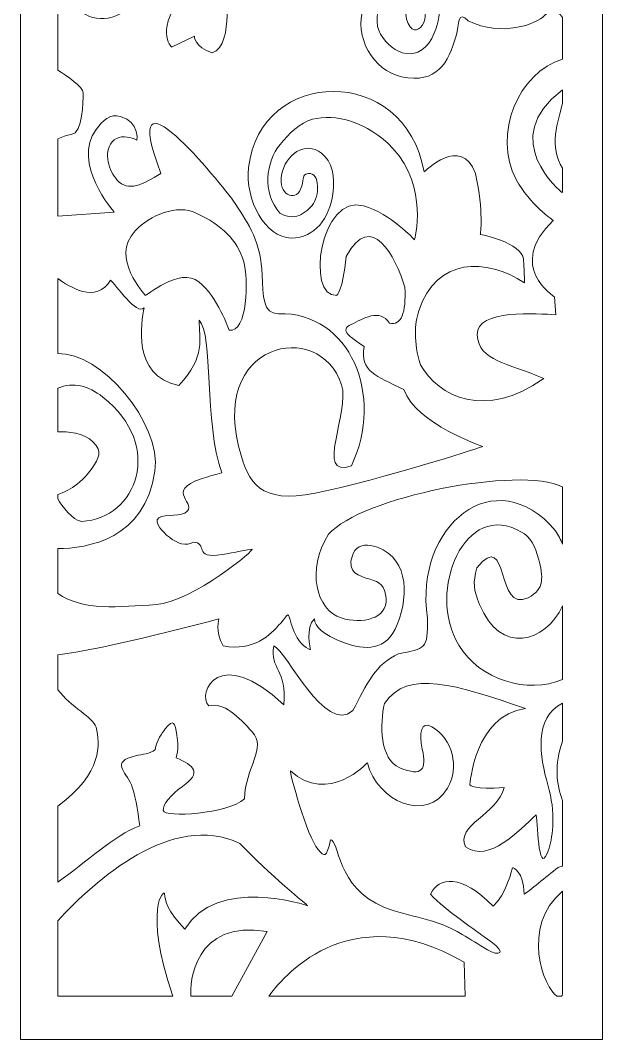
# Model space of a CAD drawing. Header units: centimetres. Extents: x -8.9 to 9, y -14 to 12.6.
# Drawn here: x 1.4 to 9.03, y -14.04 to -0.7 of the extents above; entities that cross this region are included whole.
import ezdxf

# ---------------------------------------------------------------- set-up
doc = ezdxf.new("R2010")
doc.units = ezdxf.units.CM
doc.header["$MEASUREMENT"] = 0
doc.layers.add('layer 1', color=7, linetype='Continuous')

msp = doc.modelspace()

# ---------------------------------------------------------------- linework, layer by layer
at = {"layer": 'layer 1', "color": 242, "lineweight": 9}
for points, knots in [([(9.02973, 12.6488), (9.02973, 12.6488), (1.40374, 12.6488), (1.40374, 12.6488), (1.40374, 12.6488), (1.40374, 12.6488), (1.40374, -14.04216), (1.40374, -14.04216), (1.40374, -14.04216), (1.40374, -14.04216), (9.02973, -14.04216), (9.02973, -14.04216), (9.02973, -14.04216), (9.02973, -14.04216), (9.02973, 12.6488), (9.02973, 12.6488)], [0, 0, 0, 0, 0.2, 0.2, 0.2, 0.2, 0.4, 0.4, 0.4, 0.4, 0.6, 0.6, 0.6, 0.6, 1, 1, 1, 1]), ([(1.89348, -3.26502), (1.89348, -3.26502), (1.89348, -2.25103), (1.89348, -2.25103), (1.89348, -2.25103), (1.95251, -2.22346), (2.01481, -2.20049), (2.06803, -2.19431), (2.06803, -2.19431), (2.22476, -2.17616), (2.22476, -1.75873), (2.22476, -1.64982), (2.22476, -1.64982), (2.22476, -1.57101), (2.01142, -1.42575), (1.89348, -1.35144), (1.89348, -1.35144), (1.89348, -1.35144), (1.89348, -0.27759), (1.89348, -0.27759), (1.89348, -0.27759), (1.91182, -0.25977), (1.93325, -0.25048), (1.95834, -0.25229), (1.95834, -0.25229), (2.30702, -1.1079), (3.21356, -0.50945), (3.10447, 0.13777), (3.10447, 0.13777), (3.05602, 0.42518), (2.76347, 0.67201), (2.5135, 0.57047), (2.5135, 0.57047), (2.37828, 0.51554), (2.32995, 0.41865), (2.32523, 0.32333), (2.32523, 0.32333), (2.31011, 0.0174), (2.37694, 0.05823), (2.50048, 0.2291), (2.50048, 0.2291), (2.59081, 0.35405), (2.79366, 0.3343), (2.86752, 0.22075), (2.86752, 0.22075), (3.07706, -0.10156), (2.50428, -0.63871), (2.19662, -0.23611), (2.19662, -0.23611), (1.98209, 0.04455), (2.02252, 0.70117), (2.31938, 0.87565), (2.31938, 0.87565), (2.45959, 0.95804), (2.66347, 0.79437), (2.76925, 0.76374), (2.76925, 0.76374), (3.31217, 0.59227), (3.55337, 1.17679), (3.65785, 0.50687), (3.65785, 0.50687), (3.72353, 0.08566), (3.88038, 0.02201), (3.57895, -0.31702), (3.57895, -0.31702), (3.14022, -0.81042), (3.38449, -1.05089), (3.38449, -1.05089), (3.38449, -1.05089), (3.38449, -1.05089), (3.68225, -0.90569), (3.68225, -0.90569), (3.68225, -0.90569), (3.68225, -0.90569), (3.68225, -1.05089), (3.91734, -1.12348), (3.91734, -1.12348), (4.07013, -1.07925), (4.10653, -0.82606), (4.11167, -0.63503), (4.11167, -0.63503), (4.11953, -0.34068), (4.05153, -0.40676), (4.35773, -0.46754), (4.35773, -0.46754), (4.44121, -0.48412), (4.55037, -0.50552), (4.69188, -0.53273), (4.69188, -0.53273), (5.15016, -0.54772), (5.41527, -0.43086), (5.66686, -0.01169), (5.66686, -0.01169), (6.03775, 0.60629), (5.84181, 1.85725), (4.93072, 1.77515), (4.93072, 1.77515), (4.61033, 1.74629), (4.31917, 1.30606), (4.3014, 0.95557), (4.3014, 0.95557), (4.28002, 0.53509), (4.57311, 0.33302), (4.73227, 0.2196), (4.73227, 0.2196), (4.87888, 0.11512), (5.37495, 0.34785), (4.97175, 0.54703), (4.97175, 0.54703), (4.72146, 0.67065), (4.58396, 0.74906), (4.60713, 0.9666), (4.60713, 0.9666), (4.66556, 1.51674), (5.29245, 1.60298), (5.49286, 1.13447), (5.49286, 1.13447), (5.6668, 0.72781), (5.53954, 0.30892), (5.25425, 0.04944), (5.25425, 0.04944), (4.9104, -0.26337), (4.61491, -0.20253), (4.35614, 0.00572), (4.35614, 0.00572), (3.85859, 0.40618), (3.82831, 1.15718), (4.03579, 1.77747), (4.03579, 1.77747), (4.22281, 2.33658), (4.64977, 2.50785), (5.12167, 2.66637), (5.12167, 2.66637), (5.40185, 2.76046), (5.51098, 2.78992), (5.80601, 2.73638), (5.80601, 2.73638), (6.56051, 2.59939), (7.47487, 2.17777), (7.47487, 1.94381), (7.47487, 1.94381), (6.70693, 2.43385), (5.76662, 1.99826), (5.81363, 1.79863), (5.81363, 1.79863), (6.36215, 1.61713), (6.12708, 1.34488), (6.12708, 1.34488), (6.12708, 1.34488), (6.12708, 1.34488), (6.2838, 1.32672), (6.69126, 1.18152), (6.69126, 1.18152), (6.49538, 0.89796), (6.72034, 0.09369), (6.82815, -0.24459), (6.82815, -0.24459), (6.86984, -0.37544), (6.89745, -0.42453), (6.89384, -0.56089), (6.89384, -0.56089), (6.89079, -0.67372), (6.86217, -0.83253), (6.75396, -0.99644), (6.75396, -0.99644), (6.51887, -1.30498), (6.15842, -1.05089), (6.08007, -0.77864), (6.08007, -0.77864), (6.0573, -0.56767), (6.12519, -0.48438), (6.2038, -0.48061), (6.2038, -0.48061), (6.39402, -0.47147), (6.45081, -0.48623), (6.45987, -0.68614), (6.45987, -0.68614), (6.57212, -1.02955), (6.84846, -0.65452), (6.62244, -0.38347), (6.62244, -0.38347), (6.38113, -0.09403), (6.03496, -0.17114), (5.90275, -0.53015), (5.90275, -0.53015), (5.76271, -0.91033), (6.02768, -1.35965), (6.39503, -1.43715), (6.39503, -1.43715), (6.86287, -1.53587), (7.00495, -1.25799), (7.11149, -0.90324), (7.11149, -0.90324), (7.15627, -0.75403), (7.12294, -0.55593), (7.27068, -0.70664), (7.27068, -0.70664), (7.71413, -0.92021), (8.1566, -0.75253), (8.27413, -0.63344), (8.27413, -0.63344), (8.34133, -0.56537), (8.43992, -0.55994), (8.505, -0.66163), (8.505, -0.66163), (8.505, -0.66163), (8.505, -1.2094), (8.505, -1.2094), (8.505, -1.2094), (7.93257, -1.37504), (7.57977, -2.19286), (7.8973, -2.78165), (7.8973, -2.78165), (8.07616, -3.11332), (8.38384, -3.3196), (8.38384, -3.3196), (8.38384, -3.3196), (7.75696, -3.91853), (8.39951, -4.31782), (8.39951, -4.31782), (8.39951, -4.31782), (8.39951, -4.31782), (8.41519, -4.55377), (8.41519, -4.55377), (8.41519, -4.55377), (8.19037, -4.54245), (7.37114, -4.47405), (7.38771, -4.81521), (7.38771, -4.81521), (7.40506, -5.16982), (7.79382, -5.17669), (8.25846, -5.38865), (8.25846, -5.38865), (7.49054, -5.93315), (6.87933, -5.6246), (6.64425, -5.20717), (6.64425, -5.20717), (6.55021, -4.9077), (6.56638, -4.67458), (6.6233, -4.50018), (6.6233, -4.50018), (6.85208, -3.79924), (7.50556, -3.80715), (8.00772, -4.13632), (8.00772, -4.13632), (8.00772, -4.13632), (8.00772, -4.04559), (7.99203, -3.82778), (7.99203, -3.82778), (7.97636, -3.60999), (7.42784, -3.5011), (7.42784, -3.5011), (7.42784, -3.5011), (7.42784, -3.5011), (7.47487, -3.21069), (7.36516, -2.70251), (7.36516, -2.70251), (7.1771, -2.19431), (6.69126, -2.68436), (6.69126, -2.68436), (6.69126, -2.68436), (6.44555, -1.26146), (4.53808, -1.31378), (4.39284, -2.62709), (4.39284, -2.62709), (4.34578, -3.05275), (4.61031, -3.54835), (4.95145, -3.54891), (4.95145, -3.54891), (5.26433, -3.54944), (5.45106, -3.28764), (5.4971, -2.96993), (5.4971, -2.96993), (5.52987, -2.74387), (5.48408, -2.54755), (5.34862, -2.43992), (5.34862, -2.43992), (5.13322, -2.26877), (4.87506, -2.45974), (4.82395, -2.72274), (4.82395, -2.72274), (4.77315, -2.98357), (5.0058, -3.07754), (5.07437, -2.91116), (5.07437, -2.91116), (5.12511, -2.788), (5.08576, -2.73861), (5.14469, -2.71513), (5.14469, -2.71513), (5.31893, -2.64572), (5.33235, -2.96364), (5.24193, -3.09674), (5.24193, -3.09674), (5.14952, -3.23273), (4.98208, -3.33342), (4.8021, -3.22227), (4.8021, -3.22227), (4.56472, -2.94666), (4.61982, -2.55949), (4.80625, -2.32328), (4.80625, -2.32328), (4.91532, -2.18508), (5.07007, -2.03774), (5.22887, -1.99526), (5.22887, -1.99526), (5.52361, -1.91636), (5.94774, -2.02556), (6.2838, -2.37581), (6.2838, -2.37581), (6.75396, -2.88401), (6.56588, -3.57369), (6.56588, -3.57369), (6.56588, -3.57369), (6.56588, -3.57369), (6.25511, -3.22819), (5.89926, -3.12695), (5.89926, -3.12695), (5.33134, -2.9654), (5.13652, -4.33137), (5.54722, -4.29968), (5.54722, -4.29968), (5.54722, -4.29968), (5.62557, -4.24523), (5.67258, -3.79148), (5.67258, -3.79148), (6.0017, -3.1744), (6.31514, -3.79148), (6.44052, -4.19078), (6.44052, -4.19078), (6.45619, -4.53563), (6.39349, -4.69897), (6.23679, -4.66268), (6.23679, -4.66268), (6.11141, -4.46302), (5.892, -4.60822), (5.73528, -4.68082), (5.73528, -4.68082), (5.57856, -4.75343), (5.71961, -4.84418), (5.90767, -4.97122), (5.90767, -4.97122), (5.84497, -5.2979), (6.06439, -5.35236), (6.42485, -5.53385), (6.42485, -5.53385), (6.59724, -5.9876), (7.45918, -6.278), (7.45918, -6.278), (7.45918, -6.278), (7.45918, -6.278), (6.44052, -6.62284), (5.40617, -6.85879), (5.40617, -6.85879), (4.60226, -7.05333), (4.42301, -6.81167), (4.29875, -6.41074), (4.29875, -6.41074), (3.83085, -4.9013), (5.32972, -4.59517), (5.61043, -5.4696), (5.61043, -5.4696), (5.72522, -5.82722), (5.24745, -6.70456), (5.73919, -6.53038), (5.73919, -6.53038), (6.17703, -5.61517), (5.72305, -4.51488), (4.78297, -4.53949), (4.78297, -4.53949), (4.58054, -4.54478), (4.57944, -4.30385), (4.57076, -4.03054), (4.57076, -4.03054), (4.55766, -3.62002), (4.39652, -3.361), (4.21582, -3.09665), (4.21582, -3.09665), (4.02361, -2.81546), (2.65753, -1.15146), (3.24344, -2.70251), (3.24344, -2.70251), (3.00837, -2.85223), (2.81549, -2.94733), (2.67234, -2.79096), (2.67234, -2.79096), (2.56106, -2.66942), (2.48552, -2.43667), (2.60635, -2.28991), (2.60635, -2.28991), (2.64019, -2.24882), (2.6845, -2.23112), (2.72941, -2.22628), (2.72941, -2.22628), (2.82822, -2.2156), (2.93, -2.26691), (2.93, -2.26691), (2.93, -2.26691), (2.93, -2.26691), (2.96794, -2.03251), (2.71423, -1.95856), (2.71423, -1.95856), (2.57817, -1.91898), (2.48424, -2.00903), (2.3966, -2.12659), (2.3966, -2.12659), (2.06654, -2.5692), (2.63222, -3.21069), (2.63222, -3.21069), (2.63222, -3.21069), (2.63222, -3.21069), (1.89348, -3.26502), (1.89348, -3.26502)], [0, 0, 0, 0, 0.00961538, 0.00961538, 0.00961538, 0.00961538, 0.01923077, 0.01923077, 0.01923077, 0.01923077, 0.02884615, 0.02884615, 0.02884615, 0.02884615, 0.03846154, 0.03846154, 0.03846154, 0.03846154, 0.04807692, 0.04807692, 0.04807692, 0.04807692, 0.05769231, 0.05769231, 0.05769231, 0.05769231, 0.06730769, 0.06730769, 0.06730769, 0.06730769, 0.07692308, 0.07692308, 0.07692308, 0.07692308, 0.08653846, 0.08653846, 0.08653846, 0.08653846, 0.09615385, 0.09615385, 0.09615385, 0.09615385, 0.10576923, 0.10576923, 0.10576923, 0.10576923, 0.11538462, 0.11538462, 0.11538462, 0.11538462, 0.125, 0.125, 0.125, 0.125, 0.13461538, 0.13461538, 0.13461538, 0.13461538, 0.14423077, 0.14423077, 0.14423077, 0.14423077, 0.15384615, 0.15384615, 0.15384615, 0.15384615, 0.16346154, 0.16346154, 0.16346154, 0.16346154, 0.17307692, 0.17307692, 0.17307692, 0.17307692, 0.18269231, 0.18269231, 0.18269231, 0.18269231, 0.19230769, 0.19230769, 0.19230769, 0.19230769, 0.20192308, 0.20192308, 0.20192308, 0.20192308, 0.21153846, 0.21153846, 0.21153846, 0.21153846, 0.22115385, 0.22115385, 0.22115385, 0.22115385, 0.23076923, 0.23076923, 0.23076923, 0.23076923, 0.24038462, 0.24038462, 0.24038462, 0.24038462, 0.25, 0.25, 0.25, 0.25, 0.25961538, 0.25961538, 0.25961538, 0.25961538, 0.26923077, 0.26923077, 0.26923077, 0.26923077, 0.27884615, 0.27884615, 0.27884615, 0.27884615, 0.28846154, 0.28846154, 0.28846154, 0.28846154, 0.29807692, 0.29807692, 0.29807692, 0.29807692, 0.30769231, 0.30769231, 0.30769231, 0.30769231, 0.31730769, 0.31730769, 0.31730769, 0.31730769, 0.32692308, 0.32692308, 0.32692308, 0.32692308, 0.33653846, 0.33653846, 0.33653846, 0.33653846, 0.34615385, 0.34615385, 0.34615385, 0.34615385, 0.35576923, 0.35576923, 0.35576923, 0.35576923, 0.36538462, 0.36538462, 0.36538462, 0.36538462, 0.375, 0.375, 0.375, 0.375, 0.38461538, 0.38461538, 0.38461538, 0.38461538, 0.39423077, 0.39423077, 0.39423077, 0.39423077, 0.40384615, 0.40384615, 0.40384615, 0.40384615, 0.41346154, 0.41346154, 0.41346154, 0.41346154, 0.42307692, 0.42307692, 0.42307692, 0.42307692, 0.43269231, 0.43269231, 0.43269231, 0.43269231, 0.44230769, 0.44230769, 0.44230769, 0.44230769, 0.45192308, 0.45192308, 0.45192308, 0.45192308, 0.46153846, 0.46153846, 0.46153846, 0.46153846, 0.47115385, 0.47115385, 0.47115385, 0.47115385, 0.48076923, 0.48076923, 0.48076923, 0.48076923, 0.49038462, 0.49038462, 0.49038462, 0.49038462, 0.5, 0.5, 0.5, 0.5, 0.50961538, 0.50961538, 0.50961538, 0.50961538, 0.51923077, 0.51923077, 0.51923077, 0.51923077, 0.52884615, 0.52884615, 0.52884615, 0.52884615, 0.53846154, 0.53846154, 0.53846154, 0.53846154, 0.54807692, 0.54807692, 0.54807692, 0.54807692, 0.55769231, 0.55769231, 0.55769231, 0.55769231, 0.56730769, 0.56730769, 0.56730769, 0.56730769, 0.57692308, 0.57692308, 0.57692308, 0.57692308, 0.58653846, 0.58653846, 0.58653846, 0.58653846, 0.59615385, 0.59615385, 0.59615385, 0.59615385, 0.60576923, 0.60576923, 0.60576923, 0.60576923, 0.61538462, 0.61538462, 0.61538462, 0.61538462, 0.625, 0.625, 0.625, 0.625, 0.63461538, 0.63461538, 0.63461538, 0.63461538, 0.64423077, 0.64423077, 0.64423077, 0.64423077, 0.65384615, 0.65384615, 0.65384615, 0.65384615, 0.66346154, 0.66346154, 0.66346154, 0.66346154, 0.67307692, 0.67307692, 0.67307692, 0.67307692, 0.68269231, 0.68269231, 0.68269231, 0.68269231, 0.69230769, 0.69230769, 0.69230769, 0.69230769, 0.70192308, 0.70192308, 0.70192308, 0.70192308, 0.71153846, 0.71153846, 0.71153846, 0.71153846, 0.72115385, 0.72115385, 0.72115385, 0.72115385, 0.73076923, 0.73076923, 0.73076923, 0.73076923, 0.74038462, 0.74038462, 0.74038462, 0.74038462, 0.75, 0.75, 0.75, 0.75, 0.75961538, 0.75961538, 0.75961538, 0.75961538, 0.76923077, 0.76923077, 0.76923077, 0.76923077, 0.77884615, 0.77884615, 0.77884615, 0.77884615, 0.78846154, 0.78846154, 0.78846154, 0.78846154, 0.79807692, 0.79807692, 0.79807692, 0.79807692, 0.80769231, 0.80769231, 0.80769231, 0.80769231, 0.81730769, 0.81730769, 0.81730769, 0.81730769, 0.82692308, 0.82692308, 0.82692308, 0.82692308, 0.83653846, 0.83653846, 0.83653846, 0.83653846, 0.84615385, 0.84615385, 0.84615385, 0.84615385, 0.85576923, 0.85576923, 0.85576923, 0.85576923, 0.86538462, 0.86538462, 0.86538462, 0.86538462, 0.875, 0.875, 0.875, 0.875, 0.88461538, 0.88461538, 0.88461538, 0.88461538, 0.89423077, 0.89423077, 0.89423077, 0.89423077, 0.90384615, 0.90384615, 0.90384615, 0.90384615, 0.91346154, 0.91346154, 0.91346154, 0.91346154, 0.92307692, 0.92307692, 0.92307692, 0.92307692, 0.93269231, 0.93269231, 0.93269231, 0.93269231, 0.94230769, 0.94230769, 0.94230769, 0.94230769, 0.95192308, 0.95192308, 0.95192308, 0.95192308, 0.96153846, 0.96153846, 0.96153846, 0.96153846, 0.97115385, 0.97115385, 0.97115385, 0.97115385, 0.98076923, 0.98076923, 0.98076923, 0.98076923, 1, 1, 1, 1]), ([(8.505, -1.60738), (8.505, -1.60738), (8.505, -1.78753), (8.505, -1.78753), (8.505, -1.78753), (8.44523, -2.0044), (8.32295, -2.36962), (8.505, -2.63354), (8.505, -2.63354), (8.505, -2.63354), (8.505, -2.94322), (8.505, -2.94322), (8.505, -2.94322), (8.4992, -2.94838), (8.49571, -2.95121), (8.49571, -2.95121), (8.49571, -2.95121), (8.49571, -2.95121), (7.63498, -2.25892), (8.505, -1.60738)], [0, 0, 0, 0, 0.16666667, 0.16666667, 0.16666667, 0.16666667, 0.33333333, 0.33333333, 0.33333333, 0.33333333, 0.5, 0.5, 0.5, 0.5, 0.66666667, 0.66666667, 0.66666667, 0.66666667, 1, 1, 1, 1]), ([(3.03971, -4.29968), (3.03971, -4.28608), (2.5725, -3.81304), (2.90747, -3.45487), (2.90747, -3.45487), (3.10202, -3.24688), (3.45604, -3.10329), (3.70587, -3.2224), (3.70587, -3.2224), (4.04844, -3.38572), (4.24215, -3.56853), (4.32976, -3.86091), (4.32976, -3.86091), (4.39368, -4.07426), (4.38088, -4.80055), (4.13674, -4.75343), (4.13674, -4.75343), (4.13674, -4.75343), (3.98459, -4.31296), (3.74239, -4.12208), (3.74239, -4.12208), (3.48577, -3.91986), (3.03971, -4.32045), (3.03971, -4.29968)], [0, 0, 0, 0, 0.14285714, 0.14285714, 0.14285714, 0.14285714, 0.28571429, 0.28571429, 0.28571429, 0.28571429, 0.42857143, 0.42857143, 0.42857143, 0.42857143, 0.57142857, 0.57142857, 0.57142857, 0.57142857, 0.71428571, 0.71428571, 0.71428571, 0.71428571, 1, 1, 1, 1]), ([(1.89348, -8.20076), (1.89348, -8.20076), (1.89348, -7.61494), (1.89348, -7.61494), (1.89348, -7.61494), (2.27603, -7.61256), (3.04148, -7.49395), (3.16618, -6.60032), (3.16618, -6.60032), (3.2537, -5.97319), (2.45376, -5.03279), (1.89348, -5.06182), (1.89348, -5.06182), (1.89348, -5.06182), (1.89348, -4.07708), (1.89348, -4.07708), (1.89348, -4.07708), (2.03684, -4.1867), (2.39925, -4.41588), (2.58521, -4.10003), (2.58521, -4.10003), (2.64791, -4.15448), (2.93, -4.57193), (3.02404, -4.46302), (3.02404, -4.46302), (2.99268, -4.64452), (2.85164, -5.35236), (3.47851, -5.4794), (3.47851, -5.4794), (3.83897, -5.09827), (3.74495, -4.86231), (3.74495, -4.62638), (3.74495, -4.62638), (3.93301, -4.80786), (3.80763, -5.96944), (4.0427, -6.62284), (4.0427, -6.62284), (3.96044, -6.64325), (3.86714, -6.67134), (3.78263, -6.69845), (3.78263, -6.69845), (3.26235, -6.86552), (3.76224, -7.03027), (3.55688, -7.14918), (3.55688, -7.14918), (3.46284, -7.20363), (3.22777, -7.14918), (3.19643, -7.23993), (3.19643, -7.23993), (3.16507, -7.33068), (3.49418, -7.65738), (3.66658, -7.53032), (3.66658, -7.53032), (3.86791, -7.53032), (3.65527, -7.75945), (4.04659, -7.69155), (4.04659, -7.69155), (4.20257, -7.66446), (4.39043, -7.63127), (4.43451, -7.62106), (4.43451, -7.62106), (4.51287, -7.60293), (3.66658, -8.31076), (3.18076, -8.34706), (3.18076, -8.34706), (2.69178, -8.37768), (2.2251, -8.43413), (1.89348, -8.20076)], [0, 0, 0, 0, 0.05555556, 0.05555556, 0.05555556, 0.05555556, 0.11111111, 0.11111111, 0.11111111, 0.11111111, 0.16666667, 0.16666667, 0.16666667, 0.16666667, 0.22222222, 0.22222222, 0.22222222, 0.22222222, 0.27777778, 0.27777778, 0.27777778, 0.27777778, 0.33333333, 0.33333333, 0.33333333, 0.33333333, 0.38888889, 0.38888889, 0.38888889, 0.38888889, 0.44444444, 0.44444444, 0.44444444, 0.44444444, 0.5, 0.5, 0.5, 0.5, 0.55555556, 0.55555556, 0.55555556, 0.55555556, 0.61111111, 0.61111111, 0.61111111, 0.61111111, 0.66666667, 0.66666667, 0.66666667, 0.66666667, 0.72222222, 0.72222222, 0.72222222, 0.72222222, 0.77777778, 0.77777778, 0.77777778, 0.77777778, 0.83333333, 0.83333333, 0.83333333, 0.83333333, 0.88888889, 0.88888889, 0.88888889, 0.88888889, 1, 1, 1, 1]), ([(1.89348, -6.96382), (1.89348, -6.96382), (1.89348, -6.90555), (1.89348, -6.90555), (1.89348, -6.90555), (1.97023, -6.88244), (2.18292, -6.7997), (2.34202, -6.56007), (2.34202, -6.56007), (2.43054, -6.42679), (2.48554, -6.34985), (2.35773, -6.22008), (2.35773, -6.22008), (2.23423, -6.09473), (2.02172, -6.08159), (1.89348, -6.08676), (1.89348, -6.08676), (1.89348, -6.08676), (1.89348, -5.5146), (1.89348, -5.5146), (1.89348, -5.5146), (2.10136, -5.43103), (2.28712, -5.47716), (2.48369, -5.63141), (2.48369, -5.63141), (3.29413, -6.26733), (2.92824, -7.22366), (2.20909, -7.25809), (2.20909, -7.25809), (2.07943, -7.24443), (1.9498, -7.05629), (1.89348, -6.96382)], [0, 0, 0, 0, 0.11111111, 0.11111111, 0.11111111, 0.11111111, 0.22222222, 0.22222222, 0.22222222, 0.22222222, 0.33333333, 0.33333333, 0.33333333, 0.33333333, 0.44444444, 0.44444444, 0.44444444, 0.44444444, 0.55555556, 0.55555556, 0.55555556, 0.55555556, 0.66666667, 0.66666667, 0.66666667, 0.66666667, 0.77777778, 0.77777778, 0.77777778, 0.77777778, 1, 1, 1, 1]), ([(1.89348, -11.97969), (1.89348, -11.97969), (1.89348, -10.98635), (1.89348, -10.98635), (1.89348, -10.98635), (2.48512, -10.5493), (2.4465, -10.1729), (2.39558, -9.95176), (2.39558, -9.95176), (2.35151, -9.8191), (2.06814, -9.69321), (1.89348, -9.46208), (1.89348, -9.46208), (1.89348, -9.46208), (1.89348, -9.00351), (1.89348, -9.00351), (1.89348, -9.00351), (2.49779, -8.93856), (4.00478, -8.53479), (4.00478, -8.53479), (4.00478, -8.53479), (4.00478, -8.53479), (3.95157, -8.68882), (4.05797, -8.88905), (4.05797, -8.88905), (4.4694, -8.96051), (4.67401, -8.74637), (4.81327, -8.58868), (4.81327, -8.58868), (4.92759, -8.45918), (4.90296, -8.43219), (4.95248, -8.60082), (4.95248, -8.60082), (5.04346, -8.91082), (5.2017, -8.93525), (5.2017, -8.93525), (5.2017, -8.93525), (5.2017, -8.93525), (5.1352, -8.64262), (5.25489, -8.53479), (5.25489, -8.53479), (5.25489, -8.63518), (5.36084, -8.7356), (5.63747, -8.8443), (5.63747, -8.8443), (5.91107, -8.95184), (6.20248, -8.954), (6.34006, -8.6098), (6.34006, -8.6098), (6.50492, -8.19741), (6.47903, -7.67844), (5.99356, -7.57308), (5.99356, -7.57308), (5.8763, -7.54765), (5.7831, -7.60998), (5.75212, -7.70289), (5.75212, -7.70289), (5.67487, -7.93451), (5.84106, -7.97393), (5.98485, -8.0158), (5.98485, -8.0158), (6.11508, -8.05371), (6.17816, -8.09602), (6.1927, -8.26891), (6.1927, -8.26891), (6.21506, -8.5351), (5.87125, -8.60746), (5.60575, -8.52281), (5.60575, -8.52281), (5.28128, -8.4193), (5.14187, -7.89739), (5.44109, -7.42587), (5.44109, -7.42587), (5.85727, -6.94389), (7.94113, -6.52546), (8.505, -6.80701), (8.505, -6.80701), (8.505, -6.80701), (8.505, -7.55815), (8.505, -7.55815), (8.505, -7.55815), (8.47994, -7.49928), (8.44915, -7.44003), (8.41167, -7.38093), (8.41167, -7.38093), (7.63074, -6.44652), (6.55515, -7.3096), (6.73581, -8.52362), (6.73581, -8.52362), (6.74372, -8.94396), (6.70361, -8.91646), (6.35447, -8.99411), (6.35447, -8.99411), (6.06293, -9.11553), (5.93219, -9.39421), (5.76026, -9.73614), (5.76026, -9.73614), (5.38788, -10.05957), (4.89581, -8.95065), (4.72292, -8.88905), (4.72292, -8.88905), (4.66973, -9.19708), (4.89581, -9.19708), (4.85591, -9.65912), (4.85591, -9.65912), (4.00478, -8.85824), (3.7122, -9.50511), (3.87177, -9.67454), (3.87177, -9.67454), (4.0672, -9.61498), (4.26263, -9.82261), (4.43962, -10.01239), (4.43962, -10.01239), (4.63847, -10.22558), (4.34803, -10.47863), (4.33726, -10.89127), (4.33726, -10.89127), (4.12447, -11.09149), (3.28793, -11.13709), (3.27463, -11.04468), (3.27463, -11.04468), (3.26416, -10.97178), (3.38007, -10.82998), (3.52512, -10.72787), (3.52512, -10.72787), (3.79044, -10.54113), (3.67605, -10.45866), (3.4462, -10.3522), (3.4462, -10.3522), (3.47348, -10.25114), (3.46782, -10.1433), (3.45346, -10.05725), (3.45346, -10.05725), (3.42662, -9.89615), (3.41715, -9.83373), (3.30215, -9.97606), (3.30215, -9.97606), (3.26044, -10.02768), (3.19109, -10.12487), (3.16781, -10.24615), (3.16781, -10.24615), (3.09926, -10.30389), (3.00961, -10.30391), (2.91054, -10.32803), (2.91054, -10.32803), (2.58165, -10.40812), (2.7798, -10.52253), (2.85746, -10.70624), (2.85746, -10.70624), (2.89924, -10.80509), (2.94146, -11.0377), (2.96744, -11.24225), (2.96744, -11.24225), (2.62304, -11.37705), (2.28001, -11.71097), (1.89348, -11.97969)], [0, 0, 0, 0, 0.025, 0.025, 0.025, 0.025, 0.05, 0.05, 0.05, 0.05, 0.075, 0.075, 0.075, 0.075, 0.1, 0.1, 0.1, 0.1, 0.125, 0.125, 0.125, 0.125, 0.15, 0.15, 0.15, 0.15, 0.175, 0.175, 0.175, 0.175, 0.2, 0.2, 0.2, 0.2, 0.225, 0.225, 0.225, 0.225, 0.25, 0.25, 0.25, 0.25, 0.275, 0.275, 0.275, 0.275, 0.3, 0.3, 0.3, 0.3, 0.325, 0.325, 0.325, 0.325, 0.35, 0.35, 0.35, 0.35, 0.375, 0.375, 0.375, 0.375, 0.4, 0.4, 0.4, 0.4, 0.425, 0.425, 0.425, 0.425, 0.45, 0.45, 0.45, 0.45, 0.475, 0.475, 0.475, 0.475, 0.5, 0.5, 0.5, 0.5, 0.525, 0.525, 0.525, 0.525, 0.55, 0.55, 0.55, 0.55, 0.575, 0.575, 0.575, 0.575, 0.6, 0.6, 0.6, 0.6, 0.625, 0.625, 0.625, 0.625, 0.65, 0.65, 0.65, 0.65, 0.675, 0.675, 0.675, 0.675, 0.7, 0.7, 0.7, 0.7, 0.725, 0.725, 0.725, 0.725, 0.75, 0.75, 0.75, 0.75, 0.775, 0.775, 0.775, 0.775, 0.8, 0.8, 0.8, 0.8, 0.825, 0.825, 0.825, 0.825, 0.85, 0.85, 0.85, 0.85, 0.875, 0.875, 0.875, 0.875, 0.9, 0.9, 0.9, 0.9, 0.925, 0.925, 0.925, 0.925, 0.95, 0.95, 0.95, 0.95, 1, 1, 1, 1]), ([(8.505, -8.36422), (8.505, -8.36422), (8.505, -9.32784), (8.505, -9.32784), (8.505, -9.32784), (8.04438, -9.52167), (7.4234, -9.3364), (7.14525, -8.87809), (7.14525, -8.87809), (6.71553, -8.17013), (7.22934, -6.95607), (7.96919, -7.39927), (7.96919, -7.39927), (8.07684, -7.4492), (8.15034, -7.59431), (8.19116, -7.74933), (8.19116, -7.74933), (8.25192, -7.9802), (8.27247, -8.14762), (8.05468, -8.25702), (8.05468, -8.25702), (7.62007, -8.47542), (7.81399, -7.33415), (7.38432, -7.86583), (7.38432, -7.86583), (7.32552, -8.06726), (7.34088, -8.15501), (7.41731, -8.3447), (7.41731, -8.3447), (7.69008, -9.02162), (8.28282, -8.84267), (8.505, -8.36422)], [0, 0, 0, 0, 0.11111111, 0.11111111, 0.11111111, 0.11111111, 0.22222222, 0.22222222, 0.22222222, 0.22222222, 0.33333333, 0.33333333, 0.33333333, 0.33333333, 0.44444444, 0.44444444, 0.44444444, 0.44444444, 0.55555556, 0.55555556, 0.55555556, 0.55555556, 0.66666667, 0.66666667, 0.66666667, 0.66666667, 0.77777778, 0.77777778, 0.77777778, 0.77777778, 1, 1, 1, 1]), ([(8.505, -9.63869), (8.505, -9.63869), (8.505, -10.13685), (8.505, -10.13685), (8.505, -10.13685), (8.39348, -10.44287), (8.42544, -10.69595), (8.505, -10.91602), (8.505, -10.91602), (8.505, -10.91602), (8.505, -11.77103), (8.505, -11.77103), (8.505, -11.77103), (8.47704, -11.7769), (8.45588, -11.78219), (8.44707, -11.78901), (8.44707, -11.78901), (8.28626, -11.91346), (8.07075, -12.0988), (8.00044, -12.13952), (8.00044, -12.13952), (8.00044, -11.82686), (7.85047, -11.79212), (7.85047, -11.79212), (7.85047, -11.79212), (7.85047, -11.79212), (7.76047, -12.15689), (7.5955, -12.29584), (7.5955, -12.29584), (7.1841, -11.87234), (6.87724, -11.91273), (6.77433, -12.14034), (6.77433, -12.14034), (6.98066, -12.35373), (7.35606, -12.60575), (7.56504, -12.75615), (7.56504, -12.75615), (7.78437, -12.91397), (7.67376, -12.95537), (7.52121, -12.86515), (7.52121, -12.86515), (7.40597, -12.79855), (7.29782, -12.72918), (7.19087, -12.66445), (7.19087, -12.66445), (6.82535, -12.4432), (6.52355, -12.45002), (6.1659, -12.30811), (6.1659, -12.30811), (5.54713, -12.06261), (5.57439, -11.41342), (5.46574, -11.42737), (5.46574, -11.42737), (5.40951, -11.67488), (5.387, -11.64882), (5.30335, -11.55438), (5.30335, -11.55438), (5.15877, -11.39116), (4.92404, -10.52632), (4.94081, -10.52416), (4.94081, -10.52416), (5.43575, -10.97576), (5.94876, -10.41852), (5.94876, -10.41852), (5.94876, -10.41852), (6.07346, -10.92398), (6.72677, -11.20947), (6.9986, -10.75005), (6.9986, -10.75005), (7.15967, -10.4778), (7.06362, -10.10354), (6.79377, -9.94748), (6.79377, -9.94748), (6.64762, -9.86295), (6.62456, -10.03176), (6.66822, -10.23895), (6.66822, -10.23895), (6.72443, -10.50551), (6.67431, -10.60693), (6.37321, -10.4838), (6.37321, -10.4838), (6.10965, -10.37599), (6.10963, -9.90824), (6.17257, -9.64097), (6.17257, -9.64097), (6.48029, -9.18739), (7.10471, -9.39719), (8.01893, -9.70575), (8.01893, -9.70575), (7.34752, -9.80296), (7.29158, -10.7101), (7.29158, -10.7101), (7.29158, -10.7101), (7.29158, -10.7101), (7.34752, -10.7749), (7.73918, -10.7425), (7.73918, -10.7425), (7.65526, -11.09888), (7.09575, -11.22846), (7.23563, -11.52006), (7.23563, -11.52006), (7.5433, -11.73397), (7.93513, -11.3061), (8.15881, -11.09888), (8.15881, -11.09888), (8.1792, -11.24847), (8.19401, -11.9662), (8.32749, -11.53626), (8.32749, -11.53626), (8.37997, -11.36725), (8.41903, -11.08323), (8.31171, -10.70511), (8.31171, -10.70511), (8.20822, -10.34042), (8.12052, -9.83418), (8.505, -9.63869)], [0, 0, 0, 0, 0.03333333, 0.03333333, 0.03333333, 0.03333333, 0.06666667, 0.06666667, 0.06666667, 0.06666667, 0.1, 0.1, 0.1, 0.1, 0.13333333, 0.13333333, 0.13333333, 0.13333333, 0.16666667, 0.16666667, 0.16666667, 0.16666667, 0.2, 0.2, 0.2, 0.2, 0.23333333, 0.23333333, 0.23333333, 0.23333333, 0.26666667, 0.26666667, 0.26666667, 0.26666667, 0.3, 0.3, 0.3, 0.3, 0.33333333, 0.33333333, 0.33333333, 0.33333333, 0.36666667, 0.36666667, 0.36666667, 0.36666667, 0.4, 0.4, 0.4, 0.4, 0.43333333, 0.43333333, 0.43333333, 0.43333333, 0.46666667, 0.46666667, 0.46666667, 0.46666667, 0.5, 0.5, 0.5, 0.5, 0.53333333, 0.53333333, 0.53333333, 0.53333333, 0.56666667, 0.56666667, 0.56666667, 0.56666667, 0.6, 0.6, 0.6, 0.6, 0.63333333, 0.63333333, 0.63333333, 0.63333333, 0.66666667, 0.66666667, 0.66666667, 0.66666667, 0.7, 0.7, 0.7, 0.7, 0.73333333, 0.73333333, 0.73333333, 0.73333333, 0.76666667, 0.76666667, 0.76666667, 0.76666667, 0.8, 0.8, 0.8, 0.8, 0.83333333, 0.83333333, 0.83333333, 0.83333333, 0.86666667, 0.86666667, 0.86666667, 0.86666667, 0.9, 0.9, 0.9, 0.9, 0.93333333, 0.93333333, 0.93333333, 0.93333333, 1, 1, 1, 1]), ([(1.89348, -13.47426), (1.89348, -13.47426), (1.89348, -12.48537), (1.89348, -12.48537), (1.89348, -12.48537), (2.38362, -11.9578), (3.38542, -11.05168), (4.27679, -11.47348), (4.27679, -11.47348), (4.66247, -11.87393), (5.16784, -12.28979), (5.16784, -12.28979), (5.16784, -12.28979), (5.16784, -12.28979), (3.97091, -11.88934), (3.55864, -12.59782), (3.55864, -12.59782), (3.33254, -12.36679), (3.29264, -12.21277), (3.29264, -12.13577), (3.29264, -12.13577), (3.29264, -12.05916), (3.00898, -12.3197), (3.3985, -13.47426), (3.3985, -13.47426), (3.3985, -13.47426), (1.89348, -13.47426), (1.89348, -13.47426)], [0, 0, 0, 0, 0.125, 0.125, 0.125, 0.125, 0.25, 0.25, 0.25, 0.25, 0.375, 0.375, 0.375, 0.375, 0.5, 0.5, 0.5, 0.5, 0.625, 0.625, 0.625, 0.625, 0.75, 0.75, 0.75, 0.75, 1, 1, 1, 1]), ([(8.505, -12.09737), (8.505, -12.09737), (8.505, -13.44921), (8.505, -13.44921), (8.505, -13.44921), (8.50094, -13.46013), (8.49589, -13.46839), (8.49, -13.47426), (8.49, -13.47426), (8.49, -13.47426), (8.43125, -13.47426), (8.43125, -13.47426), (8.43125, -13.47426), (8.26257, -13.3712), (7.9478, -12.5711), (8.505, -12.09737)], [0, 0, 0, 0, 0.2, 0.2, 0.2, 0.2, 0.4, 0.4, 0.4, 0.4, 0.6, 0.6, 0.6, 0.6, 1, 1, 1, 1]), ([(7.22835, -13.47426), (7.22835, -13.47426), (4.65771, -13.47426), (4.65771, -13.47426), (4.65771, -13.47426), (4.80443, -13.26614), (5.69054, -12.14579), (7.21592, -13.02907), (7.21592, -13.02907), (7.21592, -13.02907), (7.22835, -13.47426), (7.22835, -13.47426)], [0, 0, 0, 0, 0.25, 0.25, 0.25, 0.25, 0.5, 0.5, 0.5, 0.5, 1, 1, 1, 1]), ([(4.17417, -13.47426), (4.17417, -13.47426), (3.6379, -13.47426), (3.6379, -13.47426), (3.6379, -13.47426), (3.62008, -13.30831), (3.6757, -12.46183), (4.63587, -12.62863), (4.63587, -12.62863), (4.63587, -12.62863), (4.17417, -13.47426), (4.17417, -13.47426)], [0, 0, 0, 0, 0.25, 0.25, 0.25, 0.25, 0.5, 0.5, 0.5, 0.5, 1, 1, 1, 1])]:
    msp.add_open_spline(points, degree=3, knots=knots, dxfattribs=at)

doc.saveas('drawing.dxf')
